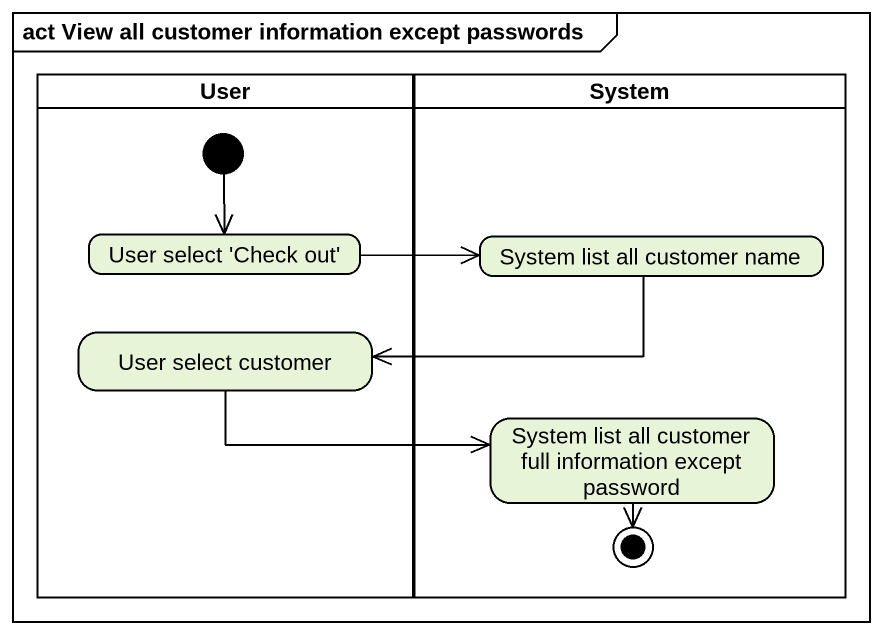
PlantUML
@startuml
mainframe act View all customer information except passwords
hide empty description
state User <<partition>> {
  state "User select 'Check out'" as User_select_Check_out
  state "User select customer" as User_select_customer
  [*] --> User_select_Check_out
}
state System <<partition>> {
  state "System list all customer name" as System_list_all_customer
  state "System list all customer full information except password" as System_list_all_customer_2
  System_list_all_customer_2 --> [*]
}
User_select_Check_out -right-> System_list_all_customer
System_list_all_customer -left-> User_select_customer
User_select_customer -right-> System_list_all_customer_2
@enduml
